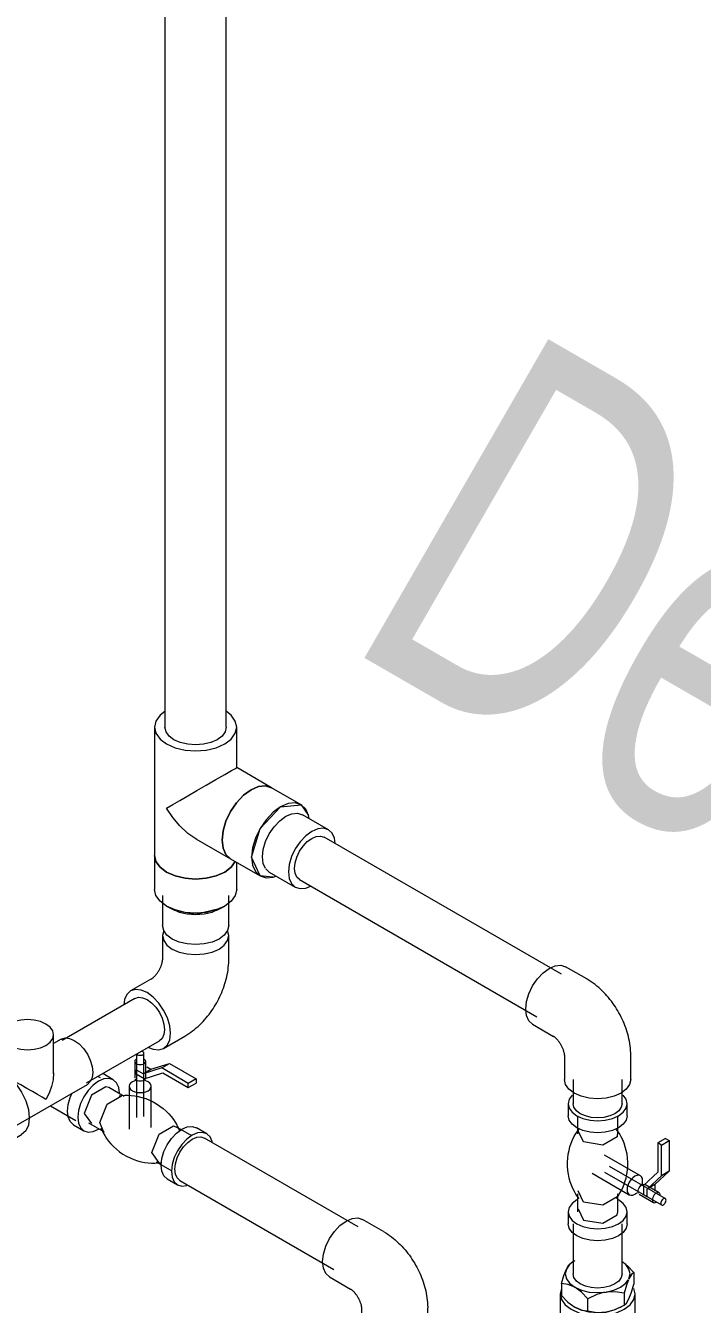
# Model space of a CAD drawing. Header units: millimetres. Extents: x 160489 to 365751, y -78341 to 15608.
# Drawn here: x 254924 to 255200, y -75817 to -75296 of the extents above; entities that cross this region are included whole.
import ezdxf

# ---------------------------------------------------------------- set-up
doc = ezdxf.new("R2010")
doc.units = ezdxf.units.MM
doc.layers.add('P-PIPE-____-IDEN', color=7, linetype='Continuous', lineweight=5)
doc.layers.add('P-PIPE-____-OTLN', color=7, linetype='Continuous', lineweight=35)
doc.styles.add('TJ_FangSong', font='', dxfattribs={"width": 0.7, "height": 150})
doc.styles.get('TJ_FangSong').set_extended_font_data('TJ_FangSong')

# ---------------------------------------------------------------- blocks, each defined once
blk = doc.blocks.new('P_角阀 - 标准-V40-卫生间WC2 给水系统图')
at = {"layer": 'P-PIPE-____-OTLN', "color": 136, "lineweight": 5, "true_color": 0x008080}
for p, q in [((122391.66, -75706.79), (122391.66, -75717.41)), ((122412.96, -75717.41), (122412.96, -75706.79)), ((122416.08, -75708.59), (122412.96, -75710.39)), ((122391.66, -75717.41), (122391.66, -75722.69)), ((122412.96, -75722.69), (122412.96, -75717.41)), ((122384.91, -75721.56), (122370.77, -75729.73)), ((122391.66, -75722.69), (122387.09, -75725.33)), ((122417.54, -75732.35), (122426.73, -75727.04)), ((122407.64, -75738.06), (122417.54, -75732.35)), ((122397.74, -75743.78), (122407.64, -75738.06)), ((122385.77, -75755.71), (122399.91, -75747.54))]:
    blk.add_line(p, q, dxfattribs=at)
for points in [[(122409.84, -75702.44, 0), (122407.64, -75701.47, 0), (122405.07, -75700.85, 0), (122402.31, -75700.64, 0), (122399.56, -75700.85, 0), (122396.99, -75701.47, 0), (122394.78, -75702.44, 0), (122393.09, -75703.72, 0), (122392.03, -75705.2, 0), (122391.66, -75706.79, 0), (122392.03, -75708.38, 0), (122393.09, -75709.87, 0), (122394.78, -75711.14, 0)], [(122394.78, -75711.14, 0), (122396.99, -75712.12, 0), (122399.56, -75712.73, 0), (122402.31, -75712.94, 0), (122405.07, -75712.73, 0), (122407.64, -75712.12, 0), (122409.84, -75711.14, 0), (122411.54, -75709.87, 0), (122412.6, -75708.38, 0), (122412.96, -75706.79, 0), (122412.6, -75705.2, 0), (122411.54, -75703.72, 0), (122409.84, -75702.44, 0)], [(122416.08, -75708.59, 0), (122417.64, -75708.11, 0), (122419.46, -75708.29, 0), (122421.41, -75709.12, 0)], [(122421.41, -75709.12, 0), (122423.35, -75710.54, 0), (122425.17, -75712.46, 0), (122426.73, -75714.74, 0), (122427.93, -75717.23, 0), (122428.68, -75719.76, 0), (122428.94, -75722.16, 0), (122428.68, -75724.27, 0), (122427.93, -75725.93, 0), (122426.73, -75727.04, 0)], [(122384.91, -75721.56, 0), (122387.11, -75720.88, 0), (122389.67, -75721.14, 0), (122392.41, -75722.31, 0)], [(122392.41, -75722.31, 0), (122395.16, -75724.31, 0), (122397.72, -75727.01, 0), (122399.91, -75730.22, 0), (122401.6, -75733.73, 0), (122402.66, -75737.3, 0), (122403.02, -75740.68, 0), (122402.66, -75743.64, 0), (122401.6, -75745.98, 0), (122399.91, -75747.54, 0)], [(122412.96, -75722.36, 0), (122412.77, -75725.13, 0), (122412.14, -75727.9, 0), (122411.15, -75730.6, 0), (122409.84, -75733.19, 0)], [(122409.84, -75733.19, 0), (122408.26, -75732.27, 0), (122406.41, -75731.2, 0), (122404.33, -75730, 0), (122402.03, -75728.67, 0), (122399.57, -75727.25, 0), (122397.07, -75725.81, 0), (122395.96, -75725.16, 0)], [(122378.27, -75730.47, 0), (122375.53, -75729.3, 0), (122372.97, -75729.05, 0), (122370.77, -75729.73, 0), (122369.09, -75731.29, 0), (122368.03, -75733.63, 0), (122367.66, -75736.59, 0), (122368.03, -75739.97, 0), (122369.09, -75743.54, 0), (122370.77, -75747.05, 0), (122372.97, -75750.26, 0), (122375.53, -75752.96, 0), (122378.27, -75754.97, 0)], [(122378.27, -75754.97, 0), (122381.02, -75756.13, 0), (122383.57, -75756.39, 0), (122385.77, -75755.71, 0), (122387.46, -75754.15, 0), (122388.52, -75751.8, 0), (122388.88, -75748.84, 0), (122388.52, -75745.46, 0), (122387.46, -75741.9, 0), (122385.77, -75738.39, 0), (122383.57, -75735.17, 0), (122381.02, -75732.47, 0), (122378.27, -75730.47, 0)]]:
    blk.add_polyline3d(points, dxfattribs=at)
blk = doc.blocks.new('弯头_热熔承插-塑料-复合管 - 标准-V41-卫生间WC2 给水系统图')
at = {"layer": 'P-PIPE-____-OTLN', "color": 136, "lineweight": 5, "true_color": 0x008080}
for p, q in [((122457.4, -75666.38), (122457.4, -75676.3)), ((122484.4, -75676.3), (122484.4, -75666.38)), ((122452.94, -75684.02), (122444.35, -75688.98)), ((122457.85, -75712.36), (122466.44, -75707.4))]:
    blk.add_line(p, q, dxfattribs=at)
for points in [[(122457.86, -75664.36, 0), (122457.4, -75666.38, 0), (122457.86, -75668.39, 0), (122459.21, -75670.27, 0), (122461.36, -75671.89, 0)], [(122461.36, -75671.89, 0), (122464.15, -75673.13, 0), (122467.41, -75673.9, 0), (122470.9, -75674.17, 0), (122474.4, -75673.9, 0), (122477.65, -75673.13, 0), (122480.45, -75671.89, 0), (122482.59, -75670.27, 0), (122483.94, -75668.39, 0), (122484.4, -75666.38, 0), (122483.94, -75664.36, 0)], [(122452.94, -75684.02, 0), (122453, -75683.98, 0), (122453.08, -75683.93, 0), (122453.17, -75683.87, 0), (122453.29, -75683.78, 0), (122453.42, -75683.68, 0), (122453.56, -75683.56, 0), (122453.71, -75683.43, 0), (122453.87, -75683.28, 0), (122454.04, -75683.11, 0), (122454.22, -75682.93, 0), (122454.39, -75682.73, 0), (122454.58, -75682.52, 0), (122454.76, -75682.3, 0), (122454.94, -75682.07, 0), (122455.13, -75681.82, 0), (122455.31, -75681.57, 0), (122455.48, -75681.31, 0), (122455.66, -75681.04, 0), (122455.82, -75680.77, 0), (122455.99, -75680.49, 0), (122456.14, -75680.21, 0), (122456.29, -75679.93, 0), (122456.43, -75679.64, 0), (122456.56, -75679.36, 0), (122456.68, -75679.08, 0), (122456.8, -75678.8, 0), (122456.9, -75678.53, 0), (122456.99, -75678.26, 0), (122457.07, -75678.01, 0), (122457.15, -75677.76, 0), (122457.21, -75677.53, 0), (122457.26, -75677.31, 0), (122457.31, -75677.11, 0), (122457.34, -75676.92, 0), (122457.37, -75676.75, 0), (122457.38, -75676.6, 0), (122457.39, -75676.48, 0), (122457.4, -75676.38, 0), (122457.4, -75676.31, 0), (122457.4, -75676.3, 0)], [(122466.44, -75707.4, 0), (122467.29, -75706.89, 0), (122468.1, -75706.37, 0), (122468.9, -75705.81, 0), (122469.67, -75705.24, 0), (122470.43, -75704.65, 0), (122471.16, -75704.04, 0), (122471.87, -75703.4, 0), (122472.57, -75702.75, 0), (122473.25, -75702.09, 0), (122473.9, -75701.41, 0), (122474.54, -75700.71, 0), (122475.16, -75699.99, 0), (122475.77, -75699.26, 0), (122476.35, -75698.52, 0), (122476.92, -75697.76, 0), (122477.47, -75696.99, 0), (122478, -75696.21, 0), (122478.51, -75695.42, 0), (122479.01, -75694.61, 0), (122479.48, -75693.79, 0), (122479.94, -75692.96, 0), (122480.38, -75692.13, 0), (122480.79, -75691.28, 0), (122481.19, -75690.42, 0), (122481.57, -75689.55, 0), (122481.92, -75688.68, 0), (122482.26, -75687.79, 0), (122482.57, -75686.9, 0), (122482.87, -75686, 0), (122483.13, -75685.09, 0), (122483.38, -75684.17, 0), (122483.6, -75683.25, 0), (122483.8, -75682.32, 0), (122483.97, -75681.38, 0), (122484.11, -75680.43, 0), (122484.23, -75679.47, 0), (122484.32, -75678.51, 0), (122484.38, -75677.54, 0), (122484.4, -75676.56, 0), (122484.4, -75676.3, 0)], [(122451.1, -75689.65, 0), (122448.63, -75688.6, 0), (122446.33, -75688.37, 0), (122444.35, -75688.98, 0), (122442.84, -75690.38, 0), (122441.88, -75692.49, 0), (122441.57, -75694.63, 0)], [(122451.64, -75711.98, 0), (122453.57, -75712.74, 0), (122455.88, -75712.97, 0), (122457.85, -75712.36, 0), (122459.37, -75710.95, 0), (122460.32, -75708.85, 0), (122460.65, -75706.18, 0), (122460.32, -75703.14, 0), (122459.37, -75699.93, 0), (122457.85, -75696.77, 0), (122455.88, -75693.88, 0), (122453.57, -75691.45, 0), (122451.1, -75689.65, 0)]]:
    blk.add_polyline3d(points, dxfattribs=at)
blk = doc.blocks.new('弯头_热熔承插-塑料-复合管 - 标准-V51-卫生间WC2 给水系统图')
at = {"layer": 'P-PIPE-____-OTLN', "lineweight": 5}
for p, q in [((122459.17, -75896.59), (122450.58, -75901.55)), ((122464.08, -75924.93), (122472.67, -75919.97)), ((122432.62, -75932.65), (122432.62, -75942.57)), ((122459.62, -75942.57), (122459.62, -75932.65))]:
    blk.add_line(p, q, dxfattribs=at)
for points in [[(122459.17, -75896.59, 0), (122461.14, -75895.98, 0), (122463.45, -75896.21, 0), (122465.92, -75897.26, 0)], [(122465.92, -75897.26, 0), (122468.39, -75899.06, 0), (122470.69, -75901.49, 0), (122472.67, -75904.38, 0), (122474.18, -75907.54, 0), (122475.14, -75910.75, 0), (122475.46, -75913.79, 0), (122475.14, -75916.46, 0), (122474.18, -75918.57, 0), (122472.67, -75919.97, 0)], [(122432.62, -75932.65, 0), (122432.63, -75931.67, 0), (122432.68, -75930.7, 0), (122432.76, -75929.74, 0), (122432.87, -75928.78, 0), (122433.01, -75927.83, 0), (122433.17, -75926.89, 0), (122433.36, -75925.95, 0), (122433.58, -75925.03, 0), (122433.82, -75924.11, 0), (122434.08, -75923.2, 0), (122434.37, -75922.29, 0), (122434.67, -75921.4, 0), (122435, -75920.51, 0), (122435.35, -75919.63, 0), (122435.73, -75918.76, 0), (122436.12, -75917.9, 0), (122436.53, -75917.05, 0), (122436.96, -75916.21, 0), (122437.41, -75915.38, 0), (122437.88, -75914.56, 0), (122438.37, -75913.75, 0), (122438.88, -75912.95, 0), (122439.41, -75912.17, 0), (122439.95, -75911.39, 0), (122440.51, -75910.63, 0), (122441.09, -75909.89, 0), (122441.69, -75909.15, 0), (122442.31, -75908.43, 0), (122442.94, -75907.73, 0), (122443.6, -75907.04, 0), (122444.27, -75906.37, 0), (122444.96, -75905.72, 0), (122445.66, -75905.08, 0), (122446.39, -75904.47, 0), (122447.14, -75903.87, 0), (122447.91, -75903.29, 0), (122448.7, -75902.73, 0), (122449.51, -75902.2, 0), (122450.35, -75901.68, 0), (122450.58, -75901.55, 0)], [(122459.62, -75932.65, 0), (122459.62, -75932.59, 0), (122459.62, -75932.5, 0), (122459.63, -75932.38, 0), (122459.65, -75932.24, 0), (122459.67, -75932.08, 0), (122459.7, -75931.9, 0), (122459.74, -75931.7, 0), (122459.8, -75931.48, 0), (122459.85, -75931.25, 0), (122459.92, -75931.01, 0), (122460, -75930.76, 0), (122460.1, -75930.49, 0), (122460.2, -75930.22, 0), (122460.31, -75929.95, 0), (122460.43, -75929.67, 0), (122460.55, -75929.39, 0), (122460.69, -75929.1, 0), (122460.84, -75928.82, 0), (122460.99, -75928.54, 0), (122461.15, -75928.26, 0), (122461.32, -75927.98, 0), (122461.49, -75927.71, 0), (122461.66, -75927.45, 0), (122461.84, -75927.19, 0), (122462.03, -75926.95, 0), (122462.21, -75926.71, 0), (122462.39, -75926.49, 0), (122462.58, -75926.27, 0), (122462.76, -75926.07, 0), (122462.93, -75925.89, 0), (122463.1, -75925.72, 0), (122463.27, -75925.56, 0), (122463.42, -75925.42, 0), (122463.57, -75925.3, 0), (122463.7, -75925.19, 0), (122463.82, -75925.1, 0), (122463.92, -75925.03, 0), (122464, -75924.98, 0), (122464.06, -75924.94, 0), (122464.08, -75924.93, 0)], [(122436.57, -75948.09, 0), (122434.43, -75946.47, 0), (122433.08, -75944.59, 0), (122432.62, -75942.57, 0)], [(122459.62, -75942.57, 0), (122459.16, -75944.59, 0), (122457.81, -75946.47, 0), (122455.66, -75948.09, 0), (122452.87, -75949.32, 0), (122449.61, -75950.1, 0), (122446.12, -75950.37, 0), (122442.62, -75950.1, 0), (122439.37, -75949.32, 0), (122436.57, -75948.09, 0)]]:
    blk.add_polyline3d(points, dxfattribs=at)
blk = doc.blocks.new('三通_T 型三通-热熔承插-塑料-复合管 - 标准-2505025-卫生间WC2 给水系统图')
at = {"layer": 'P-PIPE-____-OTLN', "color": 136, "lineweight": 5, "true_color": 0x008080}
for p, q in [((122454.15, -75581.46), (122454.15, -75633.72)), ((122487.65, -75597.91), (122487.65, -75581.46)), ((122501.9, -75606.15), (122487.66, -75597.92)), ((122470.91, -75626.93), (122485.15, -75635.16))]:
    blk.add_line(p, q, dxfattribs=at)
for points in [[(122458.31, -75575.08, 0), (122456.4, -75576.62, 0), (122454.72, -75578.96, 0), (122454.15, -75581.46, 0), (122454.72, -75583.96, 0), (122456.4, -75586.3, 0), (122459.06, -75588.3, 0), (122462.53, -75589.84, 0), (122466.57, -75590.8, 0), (122470.9, -75591.13, 0), (122475.24, -75590.8, 0), (122479.28, -75589.84, 0), (122482.75, -75588.3, 0)], [(122482.75, -75588.3, 0), (122485.41, -75586.3, 0), (122487.08, -75583.96, 0), (122487.65, -75581.46, 0), (122487.08, -75578.96, 0), (122485.41, -75576.62, 0), (122483.48, -75575.08, 0)], [(122482.75, -75600.75, 0), (122485.48, -75599.17, 0), (122487.09, -75598.24, 0), (122487.65, -75597.92, 0)], [(122459.06, -75614.43, 0), (122461.55, -75612.99, 0), (122464.45, -75611.31, 0), (122467.73, -75609.42, 0), (122471.35, -75607.33, 0), (122475.22, -75605.09, 0), (122479.16, -75602.82, 0), (122482.75, -75600.75, 0)], [(122493.53, -75606.98, 0), (122490.46, -75609.21, 0), (122487.61, -75612.23, 0), (122485.15, -75615.82, 0), (122483.27, -75619.74, 0), (122482.09, -75623.72, 0), (122481.69, -75627.49, 0), (122482.09, -75630.8, 0), (122483.27, -75633.41, 0), (122485.15, -75635.16, 0)], [(122501.9, -75606.15, 0), (122499.45, -75605.39, 0), (122496.6, -75605.67, 0), (122493.53, -75606.98, 0)], [(122471.35, -75627.18, 0), (122467.73, -75624.75, 0), (122464.45, -75621.72, 0), (122461.55, -75618.24, 0), (122459.06, -75614.43, 0)], [(122482.75, -75640.55, 0), (122479.28, -75642.09, 0), (122475.24, -75643.06, 0), (122470.9, -75643.39, 0), (122466.57, -75643.06, 0), (122462.53, -75642.09, 0), (122459.06, -75640.55, 0), (122456.4, -75638.55, 0), (122454.72, -75636.22, 0), (122454.15, -75633.72, 0)], [(122487.08, -75636.22, 0), (122485.41, -75638.55, 0), (122482.75, -75640.55, 0)]]:
    blk.add_polyline3d(points, dxfattribs=at)
blk = doc.blocks.new('弯头_热熔承插-塑料-复合管 - 标准-V53-卫生间WC2 给水系统图')
at = {"layer": 'P-PIPE-____-OTLN', "color": 136, "lineweight": 5, "true_color": 0x008080}
for p, q in [((122630.4, -75684.09), (122621.81, -75679.13)), ((122608.31, -75702.51), (122616.9, -75707.47)), ((122621.36, -75715.19), (122621.36, -75725.11)), ((122648.36, -75725.11), (122648.36, -75715.19))]:
    blk.add_line(p, q, dxfattribs=at)
for points in [[(122608.31, -75702.51, 0), (122606.8, -75701.1, 0), (122605.84, -75699, 0), (122605.52, -75696.33, 0), (122605.84, -75693.29, 0), (122606.8, -75690.08, 0), (122608.31, -75686.92, 0), (122610.29, -75684.03, 0), (122612.59, -75681.6, 0), (122615.06, -75679.8, 0)], [(122615.06, -75679.8, 0), (122617.53, -75678.75, 0), (122619.84, -75678.52, 0), (122621.81, -75679.13, 0)], [(122648.36, -75715.19, 0), (122648.35, -75714.21, 0), (122648.3, -75713.24, 0), (122648.22, -75712.27, 0), (122648.11, -75711.32, 0), (122647.97, -75710.37, 0), (122647.81, -75709.43, 0), (122647.62, -75708.49, 0), (122647.4, -75707.56, 0), (122647.16, -75706.65, 0), (122646.9, -75705.74, 0), (122646.61, -75704.83, 0), (122646.31, -75703.94, 0), (122645.98, -75703.05, 0), (122645.63, -75702.17, 0), (122645.25, -75701.3, 0), (122644.86, -75700.44, 0), (122644.45, -75699.59, 0), (122644.02, -75698.75, 0), (122643.57, -75697.92, 0), (122643.1, -75697.1, 0), (122642.61, -75696.29, 0), (122642.1, -75695.49, 0), (122641.57, -75694.7, 0), (122641.03, -75693.93, 0), (122640.47, -75693.17, 0), (122639.89, -75692.42, 0), (122639.29, -75691.69, 0), (122638.67, -75690.97, 0), (122638.04, -75690.27, 0), (122637.38, -75689.58, 0), (122636.71, -75688.91, 0), (122636.02, -75688.26, 0), (122635.32, -75687.62, 0), (122634.59, -75687, 0), (122633.84, -75686.4, 0), (122633.07, -75685.83, 0), (122632.28, -75685.27, 0), (122631.47, -75684.73, 0), (122630.63, -75684.22, 0), (122630.4, -75684.09, 0)], [(122621.36, -75715.19, 0), (122621.36, -75715.13, 0), (122621.36, -75715.04, 0), (122621.35, -75714.92, 0), (122621.33, -75714.78, 0), (122621.31, -75714.62, 0), (122621.28, -75714.43, 0), (122621.23, -75714.24, 0), (122621.18, -75714.02, 0), (122621.12, -75713.79, 0), (122621.05, -75713.55, 0), (122620.97, -75713.29, 0), (122620.88, -75713.03, 0), (122620.78, -75712.76, 0), (122620.67, -75712.49, 0), (122620.55, -75712.21, 0), (122620.43, -75711.92, 0), (122620.29, -75711.64, 0), (122620.14, -75711.36, 0), (122619.99, -75711.07, 0), (122619.83, -75710.79, 0), (122619.66, -75710.52, 0), (122619.49, -75710.25, 0), (122619.31, -75709.99, 0), (122619.14, -75709.73, 0), (122618.95, -75709.48, 0), (122618.77, -75709.25, 0), (122618.59, -75709.02, 0), (122618.4, -75708.81, 0), (122618.22, -75708.61, 0), (122618.05, -75708.43, 0), (122617.88, -75708.25, 0), (122617.71, -75708.1, 0), (122617.56, -75707.96, 0), (122617.41, -75707.84, 0), (122617.28, -75707.73, 0), (122617.16, -75707.64, 0), (122617.06, -75707.57, 0), (122616.98, -75707.52, 0), (122616.92, -75707.48, 0), (122616.9, -75707.47, 0)], [(122644.41, -75730.62, 0), (122641.61, -75731.86, 0), (122638.36, -75732.64, 0), (122634.86, -75732.91, 0), (122631.37, -75732.64, 0), (122628.11, -75731.86, 0), (122625.32, -75730.62, 0), (122623.17, -75729.01, 0), (122621.82, -75727.13, 0), (122621.36, -75725.11, 0)], [(122648.36, -75725.11, 0), (122647.9, -75727.13, 0), (122646.55, -75729.01, 0), (122644.41, -75730.62, 0)]]:
    blk.add_polyline3d(points, dxfattribs=at)
blk = doc.blocks.new('变径管_热熔承插-塑料-复合管 - 标准-796708-卫生间WC2 给水系统图')
at = {"layer": 'P-PIPE-____-OTLN', "color": 136, "lineweight": 5, "true_color": 0x008080}
for p, q in [((122454.15, -75633.72), (122454.15, -75647.6)), ((122487.65, -75647.6), (122487.65, -75636.6)), ((122457.4, -75650.05), (122457.4, -75662.29)), ((122484.4, -75662.29), (122484.4, -75650.05)), ((122459.06, -75654.43), (122460.14, -75655)), ((122460.14, -75655), (122462.22, -75656.02)), ((122462.22, -75656.02), (122461.36, -75655.56)), ((122479.58, -75656.02), (122481.67, -75655)), ((122481.67, -75655), (122482.75, -75654.43))]:
    blk.add_line(p, q, dxfattribs=at)
for points in [[(122454.15, -75633.72, 0), (122454.72, -75636.22, 0), (122456.4, -75638.55, 0), (122459.06, -75640.55, 0)], [(122459.06, -75640.55, 0), (122462.53, -75642.09, 0), (122466.57, -75643.06, 0), (122470.9, -75643.39, 0), (122475.24, -75643.06, 0), (122479.28, -75642.09, 0), (122482.75, -75640.55, 0), (122485.41, -75638.55, 0), (122487.08, -75636.22, 0)], [(122459.06, -75654.43, 0), (122456.4, -75652.43, 0), (122454.72, -75650.1, 0), (122454.15, -75647.6, 0)], [(122487.65, -75647.6, 0), (122487.08, -75650.1, 0), (122485.41, -75652.43, 0), (122482.75, -75654.43, 0), (122479.28, -75655.97, 0), (122475.24, -75656.94, 0), (122470.9, -75657.27, 0), (122466.57, -75656.94, 0), (122462.53, -75655.97, 0), (122459.06, -75654.43, 0)], [(122461.36, -75655.56, 0), (122464.15, -75656.8, 0), (122467.41, -75657.57, 0), (122470.9, -75657.84, 0), (122474.4, -75657.57, 0), (122477.65, -75656.8, 0), (122480.45, -75655.56, 0)], [(122480.45, -75655.56, 0), (122470.9, -75657.84, 0), (122462.49, -75656.14, 0)], [(122461.36, -75667.8, 0), (122459.21, -75666.19, 0), (122457.86, -75664.31, 0), (122457.4, -75662.29, 0)], [(122484.4, -75662.29, 0), (122483.94, -75664.31, 0), (122482.59, -75666.19, 0), (122480.45, -75667.8, 0), (122477.65, -75669.04, 0), (122474.4, -75669.82, 0), (122470.9, -75670.09, 0), (122467.41, -75669.82, 0), (122464.15, -75669.04, 0), (122461.36, -75667.8, 0)]]:
    blk.add_polyline3d(points, dxfattribs=at)
blk = doc.blocks.new('变径管_热熔承插-塑料-复合管 - 标准-2515913-卫生间WC2 给水系统图')
at = {"layer": 'P-PIPE-____-OTLN', "color": 136, "lineweight": 5, "true_color": 0x008080}
for p, q in [((122513.93, -75613.09), (122501.9, -75606.15)), ((122525.03, -75623.25), (122514.42, -75617.13)), ((122485.15, -75635.16), (122497.18, -75642.1)), ((122500.92, -75640.51), (122499.5, -75639.23)), ((122500.92, -75640.51), (122511.53, -75646.63))]:
    blk.add_line(p, q, dxfattribs=at)
for points in [[(122481.69, -75627.49, 0), (122482.09, -75623.72, 0), (122483.27, -75619.74, 0), (122485.15, -75615.82, 0), (122487.61, -75612.23, 0), (122490.46, -75609.21, 0), (122493.53, -75606.98, 0), (122496.6, -75605.67, 0), (122499.45, -75605.39, 0), (122501.9, -75606.15, 0)], [(122517.24, -75618.62, 0), (122516.99, -75617.45, 0), (122515.81, -75614.83, 0), (122513.93, -75613.09, 0), (122511.47, -75612.33, 0), (122508.62, -75612.61, 0), (122505.55, -75613.92, 0), (122502.49, -75616.15, 0), (122499.63, -75619.17, 0), (122497.18, -75622.76, 0), (122495.29, -75626.68, 0), (122494.11, -75630.66, 0), (122493.71, -75634.43, 0)], [(122493.71, -75634.43, 0), (122497.18, -75622.76, 0), (122505.55, -75613.92, 0), (122513.93, -75613.09, 0), (122516.98, -75617.41, 0)], [(122498.13, -75634.33, 0), (122498.45, -75631.29, 0), (122499.41, -75628.08, 0), (122500.92, -75624.92, 0), (122502.9, -75622.03, 0), (122505.2, -75619.6, 0), (122507.67, -75617.79, 0), (122510.14, -75616.74, 0), (122512.45, -75616.52, 0), (122514.42, -75617.13, 0)], [(122527.81, -75628.84, 0), (122527.5, -75626.76, 0), (122526.55, -75624.66, 0), (122525.03, -75623.25, 0), (122523.05, -75622.64, 0), (122520.75, -75622.87, 0), (122518.28, -75623.92, 0), (122515.81, -75625.72, 0), (122513.51, -75628.15, 0), (122511.53, -75631.04, 0), (122510.01, -75634.2, 0), (122509.06, -75637.41, 0), (122508.73, -75640.45, 0)], [(122485.15, -75635.16, 0), (122483.27, -75633.41, 0), (122482.09, -75630.8, 0), (122481.69, -75627.49, 0)], [(122502.45, -75642.58, 0), (122497.18, -75642.1, 0), (122493.71, -75634.43, 0)], [(122493.71, -75634.43, 0), (122494.11, -75637.74, 0), (122495.29, -75640.35, 0), (122497.18, -75642.1, 0), (122499.63, -75642.86, 0), (122502.49, -75642.57, 0), (122503.63, -75642.2, 0)], [(122499.41, -75639.1, 0), (122498.45, -75636.99, 0), (122498.13, -75634.33, 0)], [(122508.73, -75640.45, 0), (122509.06, -75643.12, 0), (122510.01, -75645.22, 0), (122511.53, -75646.63, 0), (122513.51, -75647.24, 0), (122515.81, -75647.01, 0), (122517.75, -75646.25, 0)]]:
    blk.add_polyline3d(points, dxfattribs=at)
blk = doc.blocks.new('球阀 - 标准-2593206-卫生间WC2 给水系统图')
at = {"layer": 'P-PIPE-____-OTLN', "color": 136, "lineweight": 5, "true_color": 0x008080}
for p, q in [((122622.86, -75734.91), (122622.86, -75739.81)), ((122646.86, -75739.81), (122646.86, -75734.91)), ((122626.61, -75739.81), (122626.61, -75747.16)), ((122643.11, -75747.16), (122643.11, -75739.81)), ((122629.03, -75750.53), (122626.89, -75745.92)), ((122662.54, -75749.05), (122659.35, -75750.89)), ((122662.54, -75749.05), (122664.04, -75749.92)), ((122660.86, -75751.76), (122659.35, -75750.89)), ((122659.35, -75750.89), (122659.35, -75762.84)), ((122660.86, -75751.76), (122664.04, -75749.92)), ((122660.86, -75764.3), (122660.86, -75751.76)), ((122664.04, -75749.92), (122664.04, -75762.46)), ((122652.28, -75764.26), (122637.72, -75755.86)), ((122632.61, -75763.3), (122647.78, -75772.06)), ((122637.72, -75762.79), (122660.95, -75776.2)), ((122662.45, -75773.6), (122639.77, -75760.5)), ((122659.35, -75762.84), (122653.52, -75768.25)), ((122655.02, -75769.71), (122660.86, -75764.3)), ((122664.04, -75762.46), (122658.21, -75767.87)), ((122664.04, -75762.46), (122660.86, -75764.3)), ((122653.52, -75768.25), (122653.52, -75772.01)), ((122659.91, -75771.27), (122654.07, -75767.9)), ((122658.21, -75767.87), (122655.02, -75769.71)), ((122655.02, -75772.88), (122655.02, -75769.71)), ((122658.21, -75767.87), (122658.21, -75770.37)), ((122626.61, -75771.65), (122626.61, -75779)), ((122629.03, -75775.02), (122626.89, -75770.42)), ((122643.11, -75779), (122643.11, -75771.65)), ((122650.03, -75771.84), (122650.85, -75771.24)), ((122651.82, -75771.79), (122657.66, -75775.16)), ((122655.02, -75772.88), (122653.52, -75772.01)), ((122622.86, -75779), (122622.86, -75783.9)), ((122626.89, -75777.77), (122629.03, -75782.37)), ((122646.86, -75783.9), (122646.86, -75779))]:
    blk.add_line(p, q, dxfattribs=at)
for points in [[(122624.47, -75731.45, 0), (122623.27, -75733.12, 0), (122622.86, -75734.91, 0), (122623.27, -75736.7, 0), (122624.47, -75738.37, 0), (122626.38, -75739.81, 0)], [(122626.38, -75739.81, 0), (122628.86, -75740.91, 0), (122631.76, -75741.6, 0), (122634.86, -75741.84, 0), (122637.97, -75741.6, 0), (122640.86, -75740.91, 0), (122643.35, -75739.81, 0), (122645.25, -75738.37, 0), (122646.45, -75736.7, 0), (122646.86, -75734.91, 0), (122646.45, -75733.12, 0), (122645.25, -75731.45, 0)], [(122626.38, -75744.71, 0), (122624.47, -75743.27, 0), (122623.27, -75741.6, 0), (122622.86, -75739.81, 0)], [(122646.86, -75739.81, 0), (122646.45, -75741.6, 0), (122645.25, -75743.27, 0), (122643.35, -75744.71, 0), (122640.86, -75745.81, 0), (122637.97, -75746.5, 0), (122634.86, -75746.74, 0), (122631.76, -75746.5, 0), (122628.86, -75745.81, 0), (122626.38, -75744.71, 0)], [(122627.35, -75773.62, 0), (122626.68, -75772.73, 0), (122626.03, -75771.73, 0), (122625.39, -75770.64, 0), (122624.78, -75769.43, 0), (122624.21, -75768.13, 0), (122623.71, -75766.74, 0), (122623.28, -75765.26, 0), (122622.95, -75763.7, 0), (122622.71, -75762.1, 0), (122622.58, -75760.45, 0), (122622.56, -75758.79, 0), (122622.66, -75757.14, 0), (122622.87, -75755.52, 0), (122623.19, -75753.95, 0), (122623.59, -75752.45, 0), (122624.08, -75751.03, 0), (122624.63, -75749.71, 0), (122625.22, -75748.48, 0), (122625.86, -75747.36, 0), (122626.51, -75746.34, 0), (122627.17, -75745.42, 0), (122627.35, -75745.19, 0)], [(122643, -75746.39, 0), (122642.83, -75748.39, 0), (122637, -75751.76, 0), (122629.03, -75750.53, 0)], [(122642.38, -75773.62, 0), (122643.04, -75772.73, 0), (122643.7, -75771.73, 0), (122644.34, -75770.64, 0), (122644.95, -75769.43, 0), (122645.51, -75768.13, 0), (122646.01, -75766.74, 0), (122646.44, -75765.26, 0), (122646.78, -75763.7, 0), (122647.02, -75762.1, 0), (122647.15, -75760.45, 0), (122647.16, -75758.79, 0), (122647.06, -75757.14, 0), (122646.85, -75755.52, 0), (122646.54, -75753.95, 0), (122646.13, -75752.45, 0), (122645.65, -75751.03, 0), (122645.1, -75749.71, 0), (122644.5, -75748.48, 0), (122643.87, -75747.36, 0), (122643.21, -75746.34, 0), (122642.55, -75745.42, 0), (122642.38, -75745.19, 0)], [(122650.03, -75764.49, 0), (122649.21, -75765.09, 0), (122648.44, -75765.9, 0), (122647.78, -75766.86, 0), (122647.27, -75767.92, 0), (122646.96, -75768.99, 0), (122646.85, -75770, 0), (122646.96, -75770.89, 0), (122647.27, -75771.59, 0), (122647.78, -75772.06, 0), (122648.44, -75772.26, 0), (122649.21, -75772.19, 0), (122650.03, -75771.84, 0)], [(122652.93, -75768.01, 0), (122653.1, -75767.34, 0), (122653.21, -75766.32, 0), (122653.1, -75765.44, 0), (122652.79, -75764.73, 0), (122652.28, -75764.26, 0), (122651.62, -75764.06, 0), (122650.85, -75764.14, 0), (122650.03, -75764.49, 0)], [(122651.57, -75771.56, 0), (122651.41, -75771.21, 0), (122651.36, -75770.76, 0), (122651.41, -75770.26, 0), (122651.57, -75769.72, 0), (122651.82, -75769.2, 0), (122652.15, -75768.71, 0), (122652.53, -75768.31, 0), (122652.95, -75768.01, 0)], [(122652.95, -75768.01, 0), (122653.36, -75767.83, 0), (122653.74, -75767.8, 0)], [(122626.38, -75774.1, 0), (122624.47, -75775.54, 0), (122623.27, -75777.21, 0), (122622.86, -75779, 0), (122623.27, -75780.79, 0), (122624.47, -75782.46, 0), (122626.38, -75783.9, 0)], [(122626.38, -75783.9, 0), (122628.86, -75785, 0), (122631.76, -75785.69, 0), (122634.86, -75785.93, 0), (122637.97, -75785.69, 0), (122640.86, -75785, 0), (122643.35, -75783.9, 0), (122645.25, -75782.46, 0), (122646.45, -75780.79, 0), (122646.86, -75779, 0), (122646.45, -75777.21, 0), (122645.25, -75775.54, 0), (122643.35, -75774.1, 0)], [(122642.83, -75772.89, 0), (122637, -75776.25, 0), (122629.03, -75775.02, 0)], [(122658.78, -75771.38, 0), (122658.37, -75771.68, 0), (122657.98, -75772.08, 0), (122657.66, -75772.56, 0), (122657.4, -75773.09, 0), (122657.24, -75773.63, 0), (122657.19, -75774.13, 0), (122657.24, -75774.58, 0), (122657.4, -75774.93, 0), (122657.66, -75775.16, 0), (122657.98, -75775.26, 0), (122658.37, -75775.23, 0), (122658.78, -75775.05, 0)], [(122660.37, -75772.3, 0), (122660.32, -75771.85, 0), (122660.16, -75771.5, 0), (122659.91, -75771.27, 0), (122659.58, -75771.16, 0), (122659.19, -75771.2, 0), (122658.78, -75771.38, 0)], [(122661.7, -75773.67, 0), (122661.42, -75773.87, 0), (122661.17, -75774.14, 0), (122660.95, -75774.46, 0), (122660.78, -75774.82, 0), (122660.67, -75775.17, 0), (122660.64, -75775.51, 0), (122660.67, -75775.81, 0), (122660.78, -75776.04, 0), (122660.95, -75776.2, 0), (122661.17, -75776.26, 0), (122661.42, -75776.24, 0), (122661.7, -75776.12, 0)], [(122661.7, -75776.12, 0), (122661.97, -75775.92, 0), (122662.23, -75775.65, 0), (122662.45, -75775.33, 0), (122662.62, -75774.98, 0), (122662.72, -75774.62, 0), (122662.76, -75774.29, 0), (122662.72, -75773.99, 0), (122662.62, -75773.76, 0), (122662.45, -75773.6, 0), (122662.23, -75773.53, 0), (122661.97, -75773.56, 0), (122661.7, -75773.67, 0)], [(122629.03, -75782.37, 0), (122637, -75783.6, 0), (122642.83, -75780.23, 0), (122643.11, -75779, 0)], [(122626.38, -75788.8, 0), (122624.47, -75787.36, 0), (122623.27, -75785.69, 0), (122622.86, -75783.9, 0)], [(122646.86, -75783.9, 0), (122646.45, -75785.69, 0), (122645.25, -75787.36, 0), (122643.35, -75788.8, 0), (122640.86, -75789.9, 0), (122637.97, -75790.59, 0), (122634.86, -75790.83, 0), (122631.76, -75790.59, 0), (122628.86, -75789.9, 0), (122626.38, -75788.8, 0)]]:
    blk.add_polyline3d(points, dxfattribs=at)
blk = doc.blocks.new('球阀 - 标准-V54-卫生间WC2 给水系统图')
at = {"layer": 'P-PIPE-____-OTLN', "lineweight": 5}
for p, q in [((122446.04, -75717.7), (122446.04, -75724.44)), ((122446.79, -75714.71), (122446.79, -75740.53)), ((122449.79, -75740.13), (122449.79, -75714.34)), ((122450.54, -75724.44), (122450.54, -75717.7)), ((122437.32, -75725.13), (122433.07, -75722.68)), ((122446.7, -75722.86), (122446.7, -75721.12)), ((122449.45, -75722.71), (122446.7, -75721.12)), ((122449.96, -75724.74), (122446.7, -75722.86)), ((122457.05, -75720.36), (122449.45, -75722.71)), ((122449.45, -75722.71), (122452.63, -75720.87)), ((122449.96, -75724.74), (122457.56, -75722.39)), ((122450.93, -75719.89), (122452.63, -75720.87)), ((122452.63, -75720.87), (122460.23, -75718.53)), ((122457.05, -75720.36), (122460.23, -75718.53)), ((122467.91, -75726.64), (122457.05, -75720.36)), ((122457.56, -75722.39), (122467.91, -75728.37)), ((122460.23, -75718.53), (122471.09, -75724.8)), ((122441.8, -75732.05), (122435.44, -75728.38)), ((122443.79, -75727.81), (122443.79, -75745.32)), ((122452.79, -75744.56), (122452.79, -75727.81)), ((122471.09, -75724.8), (122467.91, -75726.64)), ((122467.91, -75728.37), (122471.09, -75726.53)), ((122467.91, -75728.37), (122467.91, -75726.64)), ((122471.09, -75724.8), (122471.09, -75726.53)), ((122425.48, -75738.89), (122428.4, -75743.04)), ((122421.07, -75743.47), (122425.32, -75745.92)), ((122427.19, -75742.67), (122433.55, -75746.34)), ((122433.36, -75746.22), (122431.85, -75742.57)), ((122469.38, -75747.98), (122463.02, -75744.3)), ((122475.5, -75747.18), (122471.26, -75744.73)), ((122455.98, -75758.96), (122453.06, -75754.81)), ((122454.77, -75758.59), (122461.13, -75762.27)), ((122459.26, -75765.51), (122463.5, -75767.96))]:
    blk.add_line(p, q, dxfattribs=at)
for points in [[(122446.7, -75716.79, 0), (122446.34, -75717.06, 0), (122446.11, -75717.37, 0), (122446.04, -75717.7, 0), (122446.11, -75718.04, 0), (122446.34, -75718.35, 0), (122446.7, -75718.62, 0), (122447.16, -75718.83, 0), (122447.7, -75718.96, 0), (122448.29, -75719, 0), (122448.87, -75718.96, 0), (122449.41, -75718.83, 0), (122449.88, -75718.62, 0)], [(122446.84, -75714.56, 0), (122446.99, -75714.77, 0), (122447.23, -75714.95, 0), (122447.54, -75715.09, 0), (122447.9, -75715.17, 0), (122448.29, -75715.2, 0), (122448.67, -75715.17, 0), (122449.04, -75715.09, 0), (122449.35, -75714.95, 0)], [(122449.35, -75714.95, 0), (122449.59, -75714.77, 0), (122449.74, -75714.56, 0), (122449.79, -75714.34, 0), (122449.74, -75714.11, 0), (122449.59, -75713.9, 0), (122449.35, -75713.72, 0), (122449.04, -75713.59, 0), (122448.67, -75713.5, 0)], [(122449.88, -75718.62, 0), (122450.23, -75718.35, 0), (122450.46, -75718.04, 0), (122450.54, -75717.7, 0), (122450.46, -75717.37, 0), (122450.23, -75717.06, 0), (122449.88, -75716.79, 0)], [(122439.8, -75730.63, 0), (122439.51, -75728.26, 0), (122438.66, -75726.38, 0), (122437.32, -75725.13, 0), (122435.56, -75724.59, 0), (122433.51, -75724.79, 0), (122431.32, -75725.73, 0), (122429.12, -75727.33, 0), (122427.07, -75729.49, 0), (122425.32, -75732.06, 0), (122423.97, -75734.87, 0), (122423.12, -75737.72, 0), (122422.83, -75740.42, 0)], [(122435.44, -75728.38, 0), (122434.23, -75728.01, 0), (122428.4, -75731.38, 0), (122425.48, -75738.89, 0)], [(122445.1, -75725.97, 0), (122444.39, -75726.51, 0), (122443.94, -75727.14, 0), (122443.79, -75727.81, 0), (122443.94, -75728.48, 0), (122444.39, -75729.11, 0), (122445.1, -75729.65, 0), (122446.04, -75730.06, 0), (122447.12, -75730.32, 0), (122448.29, -75730.41, 0), (122449.45, -75730.32, 0), (122450.54, -75730.06, 0), (122451.47, -75729.65, 0)], [(122446.68, -75725.38, 0), (122446.04, -75725.56, 0), (122445.1, -75725.97, 0)], [(122449.88, -75725.36, 0), (122449.41, -75725.57, 0), (122448.87, -75725.7, 0), (122448.29, -75725.74, 0), (122447.7, -75725.7, 0), (122447.16, -75725.57, 0), (122446.7, -75725.36, 0), (122446.34, -75725.09, 0), (122446.11, -75724.78, 0)], [(122450.46, -75724.78, 0), (122450.23, -75725.09, 0), (122449.88, -75725.36, 0)], [(122451.47, -75729.65, 0), (122452.18, -75729.11, 0), (122452.63, -75728.48, 0), (122452.79, -75727.81, 0), (122452.63, -75727.14, 0), (122452.18, -75726.51, 0), (122451.47, -75725.97, 0), (122450.54, -75725.56, 0), (122449.89, -75725.38, 0)], [(122418.59, -75737.97, 0), (122418.88, -75735.27, 0), (122419.72, -75732.42, 0), (122420.56, -75730.55, 0)], [(122431.85, -75742.57, 0), (122434.76, -75735.05, 0), (122440.6, -75731.68, 0)], [(122439.74, -75731.71, 0), (122440.84, -75731.58, 0), (122442.03, -75731.51, 0), (122443.3, -75731.5, 0), (122444.64, -75731.57, 0), (122446.05, -75731.74, 0), (122447.51, -75732, 0), (122449.01, -75732.37, 0), (122450.52, -75732.85, 0), (122452.03, -75733.45, 0), (122453.52, -75734.16, 0), (122454.97, -75734.98, 0), (122456.34, -75735.89, 0), (122457.64, -75736.88, 0), (122458.84, -75737.94, 0), (122459.94, -75739.04, 0), (122460.93, -75740.17, 0), (122461.8, -75741.31, 0), (122462.57, -75742.44, 0), (122463.22, -75743.55, 0), (122463.78, -75744.63, 0), (122464.24, -75745.66, 0), (122464.35, -75745.92, 0)], [(122421.07, -75743.47, 0), (122419.72, -75742.22, 0), (122418.88, -75740.34, 0), (122418.59, -75737.97, 0)], [(122422.83, -75740.42, 0), (122423.12, -75742.79, 0), (122423.97, -75744.67, 0), (122425.32, -75745.92, 0), (122427.07, -75746.46, 0), (122429.12, -75746.26, 0), (122431.32, -75745.32, 0)], [(122453.06, -75754.81, 0), (122455.98, -75747.3, 0), (122461.81, -75743.93, 0), (122463.63, -75744.78, 0)], [(122456.77, -75760.02, 0), (122457.06, -75757.32, 0), (122457.91, -75754.46, 0), (122459.26, -75751.66, 0), (122461.01, -75749.08, 0), (122463.06, -75746.92, 0), (122465.26, -75745.32, 0), (122467.45, -75744.39, 0), (122469.5, -75744.19, 0), (122471.26, -75744.73, 0)], [(122432.22, -75744.72, 0), (122432.66, -75745.74, 0), (122433.19, -75746.81, 0), (122433.82, -75747.91, 0), (122434.56, -75749.04, 0), (122435.4, -75750.18, 0), (122436.36, -75751.31, 0), (122437.43, -75752.42, 0), (122438.61, -75753.49, 0), (122439.88, -75754.5, 0), (122441.24, -75755.44, 0), (122442.67, -75756.28, 0), (122444.15, -75757.02, 0), (122445.65, -75757.65, 0), (122447.17, -75758.16, 0), (122448.67, -75758.56, 0), (122450.14, -75758.85, 0), (122451.57, -75759.04, 0), (122452.93, -75759.13, 0), (122454.22, -75759.15, 0), (122455.43, -75759.09, 0), (122456.56, -75758.98, 0), (122456.84, -75758.94, 0)], [(122477.82, -75750.84, 0), (122477.7, -75750.3, 0), (122476.85, -75748.43, 0), (122475.5, -75747.18, 0), (122473.74, -75746.64, 0), (122471.7, -75746.84, 0), (122469.5, -75747.77, 0), (122467.3, -75749.37, 0), (122465.26, -75751.53, 0), (122463.5, -75754.11, 0), (122462.15, -75756.91, 0), (122461.3, -75759.77, 0), (122461.01, -75762.47, 0)], [(122459.26, -75765.51, 0), (122457.91, -75764.26, 0), (122457.06, -75762.39, 0), (122456.77, -75760.02, 0)], [(122461.01, -75762.47, 0), (122461.3, -75764.84, 0), (122462.15, -75766.71, 0), (122463.5, -75767.96, 0), (122465.26, -75768.5, 0), (122467.3, -75768.3, 0)]]:
    blk.add_polyline3d(points, dxfattribs=at)
blk = doc.blocks.new('止回阀_黄铜止回阀_W-WB451B_ - DN15-1601252-卫生间WC2 给水系统图')
at = {"layer": 'P-PIPE-____-OTLN', "color": 136, "lineweight": 5, "true_color": 0x008080}
for p, q in [((122625.52, -75798.92), (122624.08, -75799.75)), ((122624.08, -75799.75), (122624.84, -75799.31)), ((122649.59, -75803.7), (122649.59, -75808.53)), ((122620.13, -75808.26), (122620.13, -75813.09)), ((122619.61, -75812.48), (122619.61, -75836.97)), ((122630.92, -75819.31), (122630.92, -75814.49)), ((122644.2, -75817.87), (122645.65, -75817.03)), ((122645.65, -75812.21), (122645.65, -75817.03)), ((122650.11, -75836.97), (122650.11, -75812.48)), ((122620.13, -75840.92), (122620.47, -75839.67)), ((122621.42, -75840.97), (122620.13, -75840.92)), ((122620.13, -75840.92), (122620.13, -75845.75)), ((122646.27, -75842.66), (122645.65, -75844.87)), ((122649.59, -75839.25), (122649.59, -75841.19)), ((122630.92, -75847.14), (122628.84, -75844.93)), ((122633.84, -75845.65), (122630.92, -75847.14)), ((122630.92, -75851.97), (122630.92, -75847.14)), ((122645.65, -75844.87), (122643, -75844.31)), ((122645.65, -75844.87), (122645.65, -75849.69)), ((122644.2, -75850.53), (122645.65, -75849.69))]:
    blk.add_line(p, q, dxfattribs=at)
for points in [[(122624.79, -75799.38, 0), (122623.42, -75800.5, 0), (122622.11, -75802.34, 0)], [(122622.11, -75802.34, 0), (122623.12, -75800.61, 0), (122624.08, -75799.75, 0)], [(122647.62, -75806.29, 0), (122648.07, -75804.31, 0), (122647.62, -75802.34, 0), (122646.3, -75800.5, 0), (122644.85, -75799.33, 0)], [(122646.32, -75800.43, 0), (122646.98, -75801, 0), (122649.59, -75803.7, 0)], [(122620.13, -75808.26, 0), (122621.09, -75805, 0), (122622.11, -75802.34, 0)], [(122622.11, -75802.34, 0), (122621.66, -75804.31, 0), (122622.11, -75806.29, 0), (122623.42, -75808.12, 0), (122625.52, -75809.7, 0)], [(122638.28, -75811.68, 0), (122641.47, -75810.92, 0), (122644.2, -75809.7, 0), (122646.3, -75808.12, 0), (122647.37, -75806.75, 0)], [(122647.45, -75806.68, 0), (122646.6, -75808.95, 0), (122645.65, -75812.21, 0)], [(122649.59, -75803.7, 0), (122648.64, -75804.56, 0), (122647.62, -75806.29, 0)], [(122620.13, -75810.2, 0), (122619.61, -75812.48, 0), (122620.13, -75814.76, 0), (122621.66, -75816.88, 0), (122624.08, -75818.7, 0)], [(122625.52, -75809.7, 0), (122622.74, -75808.57, 0), (122620.13, -75808.26, 0)], [(122624.08, -75818.7, 0), (122627.24, -75820.1, 0), (122630.92, -75820.98, 0), (122634.86, -75821.28, 0), (122638.81, -75820.98, 0), (122642.49, -75820.1, 0), (122645.65, -75818.7, 0), (122648.07, -75816.88, 0), (122649.59, -75814.76, 0), (122650.11, -75812.48, 0), (122649.59, -75810.2, 0)], [(122625.52, -75809.7, 0), (122628.26, -75810.92, 0), (122631.44, -75811.68, 0), (122634.86, -75811.94, 0), (122638.28, -75811.68, 0)], [(122630.92, -75814.49, 0), (122628.31, -75811.78, 0), (122625.52, -75809.7, 0)], [(122637.7, -75811.79, 0), (122634.48, -75812.73, 0), (122630.92, -75814.49, 0)], [(122645.65, -75812.21, 0), (122642.08, -75811.56, 0), (122638.28, -75811.68, 0)], [(122647.62, -75814.45, 0), (122648.64, -75811.79, 0), (122649.59, -75808.53, 0)], [(122620.13, -75813.09, 0), (122622.74, -75815.79, 0), (122625.52, -75817.87, 0)], [(122638.28, -75819.84, 0), (122642.08, -75818.79, 0), (122645.65, -75817.03, 0)], [(122645.65, -75817.03, 0), (122646.6, -75816.18, 0), (122647.62, -75814.45, 0)], [(122638.28, -75819.84, 0), (122634.86, -75820.1, 0), (122631.44, -75819.84, 0), (122628.26, -75819.08, 0), (122625.52, -75817.87, 0)], [(122625.52, -75817.87, 0), (122628.31, -75819.01, 0), (122630.92, -75819.31, 0)], [(122630.92, -75819.31, 0), (122634.48, -75819.96, 0), (122638.28, -75819.84, 0)], [(122644.2, -75817.87, 0), (122641.47, -75819.08, 0), (122638.28, -75819.84, 0)], [(122624.08, -75843.2, 0), (122621.66, -75841.37, 0), (122620.13, -75839.25, 0), (122619.61, -75836.97, 0)], [(122650.11, -75836.97, 0), (122649.59, -75839.25, 0), (122648.07, -75841.37, 0), (122645.65, -75843.2, 0), (122642.49, -75844.6, 0), (122638.81, -75845.48, 0), (122634.86, -75845.78, 0), (122630.92, -75845.48, 0), (122627.24, -75844.6, 0), (122624.08, -75843.2, 0)], [(122647.62, -75847.11, 0), (122648.64, -75844.45, 0), (122649.59, -75841.19, 0)], [(122620.13, -75845.75, 0), (122622.74, -75848.45, 0), (122625.52, -75850.53, 0)], [(122645.65, -75849.69, 0), (122646.6, -75848.84, 0), (122647.62, -75847.11, 0)], [(122638.28, -75852.5, 0), (122634.86, -75852.76, 0), (122631.44, -75852.5, 0), (122628.26, -75851.74, 0), (122625.52, -75850.53, 0)], [(122625.52, -75850.53, 0), (122628.31, -75851.67, 0), (122630.92, -75851.97, 0)], [(122630.92, -75851.97, 0), (122634.48, -75852.62, 0), (122638.28, -75852.5, 0)], [(122638.28, -75852.5, 0), (122642.08, -75851.45, 0), (122645.65, -75849.69, 0)], [(122644.2, -75850.53, 0), (122641.47, -75851.74, 0), (122638.28, -75852.5, 0)]]:
    blk.add_polyline3d(points, dxfattribs=at)

msp = doc.modelspace()

# ---------------------------------------------------------------- linework, layer by layer
at = {"layer": 'P-PIPE-____-OTLN', "color": 136, "lineweight": 5, "true_color": 0x008080}
for p, q in [((254981.17, -73225.38), (254981.17, -75581.46)), ((255006.17, -75581.46), (255006.17, -73225.05)), ((255142.83, -75682.16), (255046.05, -75626.28)), ((255036.05, -75643.6), (255132.83, -75699.48)), ((254968.87, -75692.01), (254939.18, -75709.15)), ((254949.18, -75726.48), (254978.87, -75709.33)), ((255147.63, -75725.11), (255147.63, -75734.91)), ((255167.63, -75734.91), (255167.63, -75725.11)), ((255147.63, -75783.9), (255147.63, -75804.31)), ((255167.63, -75804.31), (255167.63, -75783.9))]:
    msp.add_line(p, q, dxfattribs=at)
at = {"layer": 'P-PIPE-____-OTLN', "lineweight": 5}
for p, q in [((254954.84, -75724.42), (254953.74, -75723.78)), ((254934.44, -75735.73), (254944.84, -75741.74)), ((255060.01, -75785.13), (254997.27, -75748.91)), ((254987.27, -75766.23), (255050.01, -75802.45))]:
    msp.add_line(p, q, dxfattribs=at)
at = {"layer": 'P-PIPE-____-OTLN', "color": 136, "lineweight": 5, "true_color": 0x008080}
for points in [[(254984.83, -75586.56, 0), (254982.85, -75585.07, 0), (254981.6, -75583.33, 0), (254981.17, -75581.46, 0)], [(255006.17, -75581.46, 0), (255005.75, -75583.33, 0), (255004.5, -75585.07, 0), (255002.51, -75586.56, 0)], [(255002.51, -75586.56, 0), (254999.92, -75587.71, 0), (254996.91, -75588.43, 0), (254993.67, -75588.68, 0), (254990.44, -75588.43, 0), (254987.42, -75587.71, 0), (254984.83, -75586.56, 0)], [(255033.98, -75639.02, 0), (255034.22, -75636.77, 0), (255034.93, -75634.39, 0), (255036.05, -75632.05, 0), (255037.51, -75629.91, 0), (255039.22, -75628.11, 0), (255041.05, -75626.78, 0)], [(255041.05, -75626.78, 0), (255042.88, -75626, 0), (255044.59, -75625.83, 0), (255046.05, -75626.28, 0)], [(255036.05, -75643.6, 0), (255034.93, -75642.56, 0), (255034.22, -75641, 0), (255033.98, -75639.02, 0)], [(254968.87, -75692.01, 0), (254970.34, -75691.56, 0), (254972.04, -75691.73, 0), (254973.87, -75692.5, 0)], [(254973.87, -75692.5, 0), (254975.7, -75693.84, 0), (254977.41, -75695.64, 0), (254978.87, -75697.78, 0), (254980, -75700.12, 0), (254980.7, -75702.5, 0), (254980.95, -75704.75, 0)], [(254980.95, -75704.75, 0), (254980.7, -75706.73, 0), (254980, -75708.29, 0), (254978.87, -75709.33, 0)], [(255150.56, -75738.99, 0), (255148.97, -75737.8, 0), (255147.97, -75736.4, 0), (255147.63, -75734.91, 0)], [(255164.7, -75738.99, 0), (255162.63, -75739.91, 0), (255160.22, -75740.49, 0), (255157.63, -75740.68, 0), (255155.05, -75740.49, 0), (255152.63, -75739.91, 0), (255150.56, -75738.99, 0)], [(255167.63, -75734.91, 0), (255167.29, -75736.4, 0), (255166.29, -75737.8, 0), (255164.7, -75738.99, 0)], [(255150.56, -75808.39, 0), (255148.97, -75807.2, 0), (255147.97, -75805.81, 0), (255147.63, -75804.31, 0)], [(255167.63, -75804.31, 0), (255167.29, -75805.81, 0), (255166.29, -75807.2, 0), (255164.7, -75808.39, 0)], [(255164.7, -75808.39, 0), (255162.63, -75809.31, 0), (255160.22, -75809.89, 0), (255157.63, -75810.09, 0), (255155.05, -75809.89, 0), (255152.63, -75809.31, 0), (255150.56, -75808.39, 0)]]:
    msp.add_polyline3d(points, dxfattribs=at)
at = {"layer": 'P-PIPE-____-OTLN', "lineweight": 5}
for points in [[(254985.2, -75761.65, 0), (254985.44, -75759.4, 0), (254986.15, -75757.02, 0), (254987.27, -75754.68, 0), (254988.74, -75752.54, 0), (254990.44, -75750.74, 0), (254992.27, -75749.41, 0)], [(254992.27, -75749.41, 0), (254994.1, -75748.63, 0), (254995.81, -75748.46, 0), (254997.27, -75748.91, 0)], [(254987.27, -75766.23, 0), (254986.15, -75765.19, 0), (254985.44, -75763.63, 0), (254985.2, -75761.65, 0)]]:
    msp.add_polyline3d(points, dxfattribs=at)

# ---------------------------------------------------------------- block references
at = {"layer": 'P-PIPE-____-OTLN', "color": 136, "lineweight": 5, "true_color": 0x008080}
for name in ['三通_T 型三通-热熔承插-塑料-复合管 - 标准-2505025-卫生间WC2 给水系统图', '变径管_热熔承插-塑料-复合管 - 标准-2515913-卫生间WC2 给水系统图', '变径管_热熔承插-塑料-复合管 - 标准-796708-卫生间WC2 给水系统图', '弯头_热熔承插-塑料-复合管 - 标准-V41-卫生间WC2 给水系统图', '弯头_热熔承插-塑料-复合管 - 标准-V53-卫生间WC2 给水系统图', 'P_角阀 - 标准-V40-卫生间WC2 给水系统图', '球阀 - 标准-2593206-卫生间WC2 给水系统图', '止回阀_黄铜止回阀_W-WB451B_ - DN15-1601252-卫生间WC2 给水系统图']:
    msp.add_blockref(name, (132522.77, 0), dxfattribs=at)
at = {"layer": 'P-PIPE-____-OTLN', "lineweight": 5}
msp.add_blockref('球阀 - 标准-V54-卫生间WC2 给水系统图', (132522.77, 0), dxfattribs=at)
at = {"layer": 'P-PIPE-____-OTLN', "lineweight": 5, "rotation": 240}
msp.add_blockref('弯头_热熔承插-塑料-复合管 - 标准-V51-卫生间WC2 给水系统图', (382046.27, -7723.63), dxfattribs=at)

# ---------------------------------------------------------------- texts
at = {"layer": 'P-PIPE-____-IDEN', "insert": (255127.54, -75417.56), "char_height": 150, "width": 359.156, "attachment_point": 1, "rotation": 330, "style": 'TJ_FangSong'}
msp.add_mtext('De20', dxfattribs=at)

doc.saveas('drawing.dxf')
